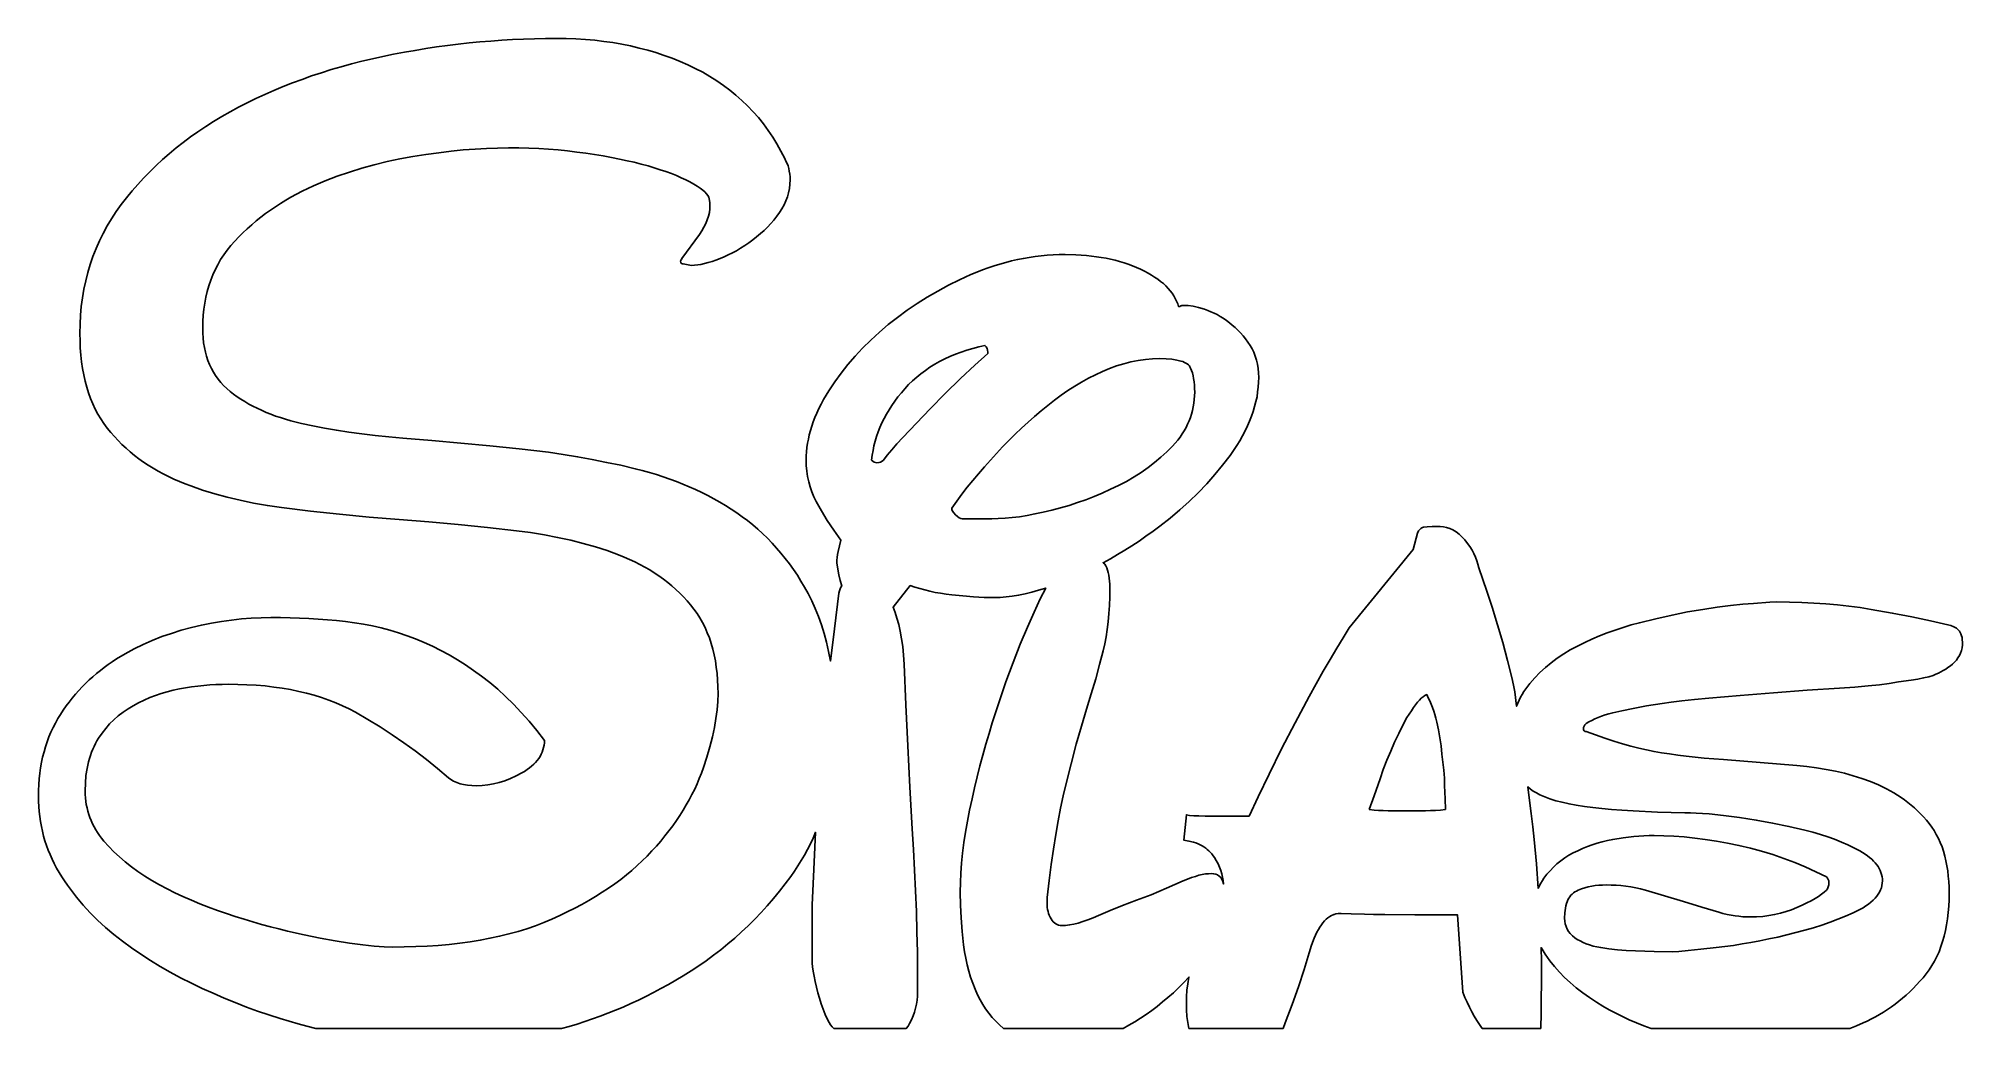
# Model space of a CAD drawing. Extents: x 37 to 159, y 19 to 82.
import ezdxf

# ---------------------------------------------------------------- set-up
doc = ezdxf.new("R2010")
doc.units = 0
doc.layers.add('CAMADA_1', color=18, linetype='CONTINUOUS')

msp = doc.modelspace()

# ---------------------------------------------------------------- linework, layer by layer
at = {"layer": 'CAMADA_1'}
for points in [[(54.46, 19.21), (53.9, 19.36), (53.34, 19.51), (52.2, 19.85), (51.48, 20.08), (50.77, 20.32), (50.06, 20.58), (49.35, 20.86), (48.65, 21.14), (47.95, 21.45), (47.26, 21.76), (46.57, 22.09), (45.89, 22.44), (45.23, 22.8), (44.59, 23.16), (43.97, 23.54), (43.36, 23.94), (42.78, 24.34), (42.21, 24.76), (41.66, 25.18), (41.13, 25.63), (40.63, 26.08), (40.16, 26.55), (39.71, 27.04), (39.29, 27.54), (38.9, 28.05), (38.71, 28.31), (38.53, 28.58), (38.36, 28.85), (38.19, 29.12), (38.03, 29.4), (37.88, 29.68), (37.74, 29.96), (37.61, 30.25), (37.5, 30.54), (37.39, 30.83), (37.29, 31.13), (37.2, 31.43), (37.13, 31.73), (37.06, 32.04), (37, 32.35), (36.96, 32.66), (36.92, 32.98), (36.9, 33.3), (36.88, 33.62), (36.88, 33.95), (36.88, 34.32), (36.9, 34.69), (36.93, 35.06), (36.96, 35.42), (37.01, 35.76), (37.07, 36.11), (37.14, 36.44), (37.23, 36.77), (37.32, 37.09), (37.42, 37.41), (37.54, 37.72), (37.66, 38.02), (37.8, 38.31), (37.95, 38.6), (38.1, 38.88), (38.27, 39.15), (38.45, 39.42), (38.63, 39.68), (38.82, 39.93), (39.02, 40.18), (39.22, 40.42), (39.43, 40.66), (39.64, 40.89), (39.86, 41.11), (40.09, 41.33), (40.32, 41.54), (40.55, 41.74), (40.8, 41.94), (41.05, 42.13), (41.3, 42.32), (41.56, 42.49), (41.83, 42.67), (42.38, 42.99), (42.94, 43.3), (43.51, 43.58), (44.09, 43.84), (44.69, 44.08), (45.31, 44.29), (45.93, 44.49), (46.57, 44.66), (47.21, 44.81), (47.85, 44.93), (48.49, 45.04), (49.12, 45.13), (49.75, 45.2), (50.37, 45.25), (50.99, 45.28), (51.61, 45.29), (52.22, 45.29), (52.83, 45.28), (53.43, 45.26), (54.02, 45.23), (54.61, 45.19), (55.2, 45.15), (55.78, 45.1), (56.35, 45.04), (56.92, 44.96), (57.48, 44.87), (58.05, 44.76), (58.6, 44.64), (59.16, 44.49), (59.71, 44.32), (60.25, 44.14), (60.79, 43.94), (61.33, 43.71), (61.87, 43.47), (62.4, 43.21), (62.92, 42.92), (63.44, 42.61), (63.96, 42.29), (64.47, 41.94), (64.98, 41.57), (65.49, 41.17), (66, 40.74), (66.5, 40.28), (67, 39.79), (67.49, 39.26), (67.99, 38.71), (68.48, 38.12), (68.96, 37.5), (68.96, 37.35), (68.94, 37.19), (68.91, 37.04), (68.87, 36.9), (68.82, 36.75), (68.76, 36.62), (68.69, 36.48), (68.6, 36.35), (68.51, 36.22), (68.4, 36.1), (68.28, 35.98), (68.15, 35.86), (68.01, 35.75), (67.86, 35.64), (67.7, 35.53), (67.52, 35.43), (67.16, 35.24), (66.81, 35.08), (66.45, 34.94), (66.09, 34.83), (65.73, 34.74), (65.37, 34.67), (65.01, 34.64), (64.65, 34.62), (64.36, 34.63), (64.09, 34.66), (63.84, 34.7), (63.61, 34.75), (63.4, 34.82), (63.2, 34.91), (63.03, 35.01), (62.87, 35.13), (62.18, 35.72), (61.48, 36.28), (60.77, 36.83), (60.04, 37.35), (59.3, 37.86), (58.54, 38.35), (57.77, 38.83), (56.98, 39.28), (56.58, 39.5), (56.16, 39.7), (55.73, 39.88), (55.29, 40.06), (54.83, 40.22), (54.36, 40.36), (53.87, 40.5), (53.38, 40.61), (52.86, 40.72), (52.34, 40.81), (51.8, 40.88), (51.25, 40.95), (50.68, 41), (50.1, 41.03), (49.51, 41.05), (48.9, 41.06), (48.52, 41.05), (48.13, 41.04), (47.75, 41.02), (47.36, 40.98), (46.98, 40.94), (46.59, 40.89), (46.2, 40.83), (45.81, 40.76), (45.42, 40.68), (45.04, 40.58), (44.66, 40.47), (44.3, 40.35), (43.93, 40.21), (43.58, 40.06), (43.23, 39.89), (42.89, 39.7), (42.56, 39.5), (42.24, 39.29), (41.94, 39.06), (41.66, 38.8), (41.39, 38.54), (41.14, 38.25), (40.91, 37.95), (40.69, 37.63), (40.58, 37.46), (40.49, 37.29), (40.4, 37.11), (40.32, 36.93), (40.24, 36.74), (40.17, 36.54), (40.11, 36.34), (40.05, 36.14), (40, 35.93), (39.96, 35.71), (39.89, 35.26), (39.85, 34.78), (39.84, 34.29), (39.84, 34.06), (39.86, 33.85), (39.88, 33.63), (39.91, 33.42), (39.96, 33.21), (40.01, 33.01), (40.07, 32.8), (40.14, 32.6), (40.22, 32.41), (40.3, 32.21), (40.4, 32.02), (40.51, 31.83), (40.62, 31.65), (40.75, 31.47), (40.88, 31.29), (41.03, 31.11), (41.33, 30.77), (41.66, 30.43), (42.01, 30.1), (42.38, 29.79), (42.77, 29.48), (43.18, 29.18), (43.62, 28.89), (44.07, 28.61), (44.55, 28.34), (45.03, 28.08), (45.53, 27.83), (46.04, 27.59), (46.57, 27.35), (47.11, 27.13), (47.66, 26.91), (48.22, 26.71), (48.79, 26.51), (49.36, 26.32), (49.92, 26.15), (50.48, 25.98), (51.03, 25.82), (51.58, 25.67), (52.12, 25.53), (52.67, 25.4), (53.72, 25.16), (54.73, 24.95), (55.69, 24.78), (56.6, 24.63), (57.44, 24.52), (58.17, 24.44), (58.79, 24.4), (59.31, 24.38), (60.07, 24.39), (60.8, 24.41), (61.53, 24.44), (62.23, 24.49), (62.92, 24.55), (63.59, 24.63), (64.25, 24.72), (64.89, 24.82), (65.51, 24.94), (66.12, 25.07), (66.71, 25.22), (67.29, 25.38), (67.85, 25.55), (68.39, 25.74), (68.92, 25.94), (69.43, 26.16), (69.93, 26.38), (70.41, 26.61), (70.88, 26.85), (71.33, 27.09), (71.78, 27.34), (72.21, 27.6), (72.62, 27.86), (73.03, 28.13), (73.42, 28.4), (73.8, 28.68), (74.16, 28.96), (74.51, 29.25), (74.85, 29.55), (75.17, 29.85), (75.48, 30.16), (75.78, 30.48), (76.07, 30.79), (76.34, 31.11), (76.6, 31.44), (76.86, 31.76), (77.1, 32.08), (77.33, 32.41), (77.55, 32.74), (77.76, 33.07), (77.96, 33.4), (78.14, 33.73), (78.32, 34.07), (78.49, 34.4), (78.64, 34.74), (78.78, 35.08), (78.92, 35.42), (79.04, 35.77), (79.26, 36.44), (79.45, 37.09), (79.61, 37.72), (79.74, 38.32), (79.84, 38.89), (79.91, 39.44), (79.96, 39.97), (79.97, 40.47), (79.96, 40.9), (79.94, 41.33), (79.91, 41.75), (79.86, 42.15), (79.8, 42.54), (79.73, 42.92), (79.64, 43.29), (79.54, 43.65), (79.42, 44), (79.29, 44.33), (79.15, 44.65), (78.99, 44.97), (78.82, 45.27), (78.64, 45.55), (78.44, 45.83), (78.23, 46.1), (78.01, 46.35), (77.78, 46.6), (77.55, 46.84), (77.3, 47.07), (77.04, 47.3), (76.78, 47.51), (76.51, 47.72), (76.22, 47.93), (75.93, 48.12), (75.64, 48.31), (75.33, 48.49), (75.01, 48.66), (74.69, 48.82), (74.35, 48.98), (74.01, 49.13), (73.66, 49.27), (72.94, 49.54), (72.19, 49.78), (71.42, 50), (70.63, 50.2), (69.8, 50.38), (68.96, 50.54), (68.08, 50.68), (67.19, 50.79), (65.36, 51), (63.5, 51.19), (61.63, 51.36), (59.74, 51.51), (57.84, 51.67), (55.97, 51.85), (54.12, 52.05), (52.29, 52.28), (51.39, 52.4), (50.52, 52.55), (49.67, 52.73), (48.85, 52.92), (48.05, 53.14), (47.28, 53.38), (46.53, 53.64), (46.17, 53.78), (45.81, 53.93), (45.46, 54.08), (45.12, 54.24), (44.78, 54.41), (44.46, 54.58), (44.14, 54.77), (43.84, 54.96), (43.54, 55.16), (43.25, 55.37), (42.97, 55.58), (42.69, 55.81), (42.43, 56.04), (42.17, 56.28), (41.93, 56.52), (41.69, 56.78), (41.46, 57.04), (41.24, 57.31), (41.03, 57.6), (40.83, 57.89), (40.65, 58.2), (40.48, 58.52), (40.32, 58.85), (40.18, 59.19), (40.05, 59.55), (39.94, 59.92), (39.83, 60.3), (39.75, 60.69), (39.67, 61.1), (39.61, 61.52), (39.56, 61.95), (39.53, 62.4), (39.51, 62.85), (39.5, 63.32), (39.51, 63.9), (39.54, 64.47), (39.59, 65.03), (39.67, 65.58), (39.76, 66.12), (39.87, 66.66), (40, 67.18), (40.16, 67.7), (40.33, 68.2), (40.53, 68.7), (40.74, 69.19), (40.98, 69.67), (41.23, 70.14), (41.51, 70.6), (41.81, 71.05), (42.13, 71.49), (42.46, 71.93), (42.81, 72.36), (43.17, 72.77), (43.54, 73.18), (43.93, 73.58), (44.33, 73.97), (44.74, 74.35), (45.16, 74.72), (45.6, 75.09), (46.05, 75.44), (46.51, 75.79), (46.99, 76.12), (47.48, 76.45), (47.98, 76.77), (48.5, 77.08), (49.03, 77.38), (49.56, 77.67), (50.11, 77.95), (50.67, 78.22), (51.24, 78.49), (51.81, 78.74), (52.39, 78.98), (52.99, 79.22), (53.59, 79.44), (54.2, 79.66), (54.82, 79.86), (55.44, 80.06), (56.08, 80.24), (56.73, 80.42), (57.38, 80.59), (58.05, 80.74), (58.72, 80.89), (59.4, 81.03), (60.08, 81.16), (60.76, 81.28), (61.44, 81.39), (62.12, 81.5), (62.81, 81.59), (63.49, 81.67), (64.18, 81.75), (64.87, 81.82), (65.56, 81.87), (66.25, 81.92), (66.94, 81.96), (67.64, 82), (68.33, 82.02), (69.03, 82.03), (69.73, 82.04), (70.35, 82.03), (70.96, 82.01), (71.56, 81.97), (72.15, 81.92), (72.73, 81.85), (73.31, 81.77), (73.87, 81.67), (74.42, 81.56), (74.97, 81.43), (75.51, 81.29), (76.03, 81.14), (76.55, 80.96), (77.06, 80.78), (77.56, 80.58), (78.05, 80.36), (78.53, 80.13), (79, 79.89), (79.45, 79.62), (79.89, 79.35), (80.31, 79.06), (80.72, 78.75), (81.11, 78.43), (81.49, 78.1), (81.85, 77.75), (82.2, 77.38), (82.53, 77.01), (82.85, 76.61), (83.15, 76.2), (83.44, 75.78), (83.71, 75.34), (83.96, 74.88), (84.2, 74.42), (84.28, 74.26), (84.35, 74.11), (84.41, 73.95), (84.46, 73.78), (84.49, 73.61), (84.52, 73.43), (84.54, 73.25), (84.54, 73.06), (84.53, 72.79), (84.5, 72.52), (84.45, 72.25), (84.37, 71.99), (84.28, 71.74), (84.16, 71.48), (84.02, 71.23), (83.86, 70.99), (83.69, 70.75), (83.5, 70.51), (83.31, 70.29), (83.1, 70.07), (82.89, 69.85), (82.66, 69.65), (82.42, 69.45), (82.17, 69.25), (81.92, 69.07), (81.66, 68.89), (81.4, 68.73), (81.14, 68.57), (80.89, 68.43), (80.62, 68.3), (80.36, 68.18), (80.1, 68.07), (79.84, 67.97), (79.59, 67.88), (79.35, 67.81), (79.11, 67.75), (78.89, 67.7), (78.68, 67.67), (78.47, 67.65), (78.28, 67.64), (77.77, 67.73), (77.69, 67.74), (77.64, 67.77), (77.61, 67.82), (77.6, 67.9), (77.61, 67.94), (77.62, 67.98), (77.65, 68.02), (77.68, 68.07), (78.79, 69.59), (78.94, 69.82), (79.08, 70.06), (79.2, 70.29), (79.29, 70.52), (79.37, 70.75), (79.42, 70.99), (79.45, 71.22), (79.46, 71.45), (79.46, 71.61), (79.44, 71.75), (79.41, 71.87), (79.38, 71.96), (79.32, 72.07), (79.24, 72.18), (79.13, 72.3), (79, 72.42), (78.84, 72.54), (78.65, 72.67), (78.43, 72.8), (78.19, 72.93), (77.93, 73.07), (77.64, 73.2), (77.34, 73.34), (77.02, 73.46), (76.67, 73.59), (76.31, 73.71), (75.93, 73.83), (75.53, 73.95), (75.1, 74.06), (74.66, 74.18), (74.2, 74.28), (73.72, 74.38), (73.21, 74.48), (72.69, 74.58), (71.59, 74.75), (71.01, 74.83), (70.42, 74.9), (69.83, 74.96), (69.22, 75.01), (68.6, 75.05), (67.97, 75.07), (67.33, 75.09), (66.68, 75.09), (65.99, 75.08), (65.28, 75.06), (64.56, 75.02), (63.81, 74.96), (63.04, 74.88), (62.26, 74.78), (61.45, 74.67), (60.62, 74.54), (59.79, 74.39), (58.98, 74.22), (58.17, 74.02), (57.38, 73.8), (56.59, 73.56), (55.82, 73.29), (55.06, 73), (54.32, 72.68), (53.95, 72.51), (53.59, 72.34), (53.24, 72.16), (52.89, 71.97), (52.56, 71.77), (52.23, 71.57), (51.9, 71.36), (51.59, 71.15), (51.28, 70.92), (50.98, 70.69), (50.68, 70.46), (50.4, 70.21), (50.12, 69.96), (49.84, 69.7), (49.58, 69.44), (49.32, 69.17), (49.08, 68.89), (48.85, 68.6), (48.63, 68.3), (48.43, 68), (48.25, 67.68), (48.08, 67.36), (47.93, 67.03), (47.8, 66.69), (47.68, 66.34), (47.58, 65.99), (47.49, 65.62), (47.42, 65.25), (47.36, 64.86), (47.32, 64.47), (47.3, 64.07), (47.29, 63.66), (47.3, 63.34), (47.32, 63.03), (47.35, 62.72), (47.4, 62.43), (47.46, 62.14), (47.53, 61.87), (47.62, 61.6), (47.72, 61.35), (47.84, 61.1), (47.97, 60.86), (48.11, 60.64), (48.27, 60.42), (48.44, 60.21), (48.62, 60.01), (48.82, 59.82), (49.03, 59.64), (49.25, 59.47), (49.48, 59.3), (49.71, 59.15), (49.96, 58.99), (50.21, 58.84), (50.48, 58.7), (50.75, 58.57), (51.03, 58.44), (51.31, 58.31), (51.61, 58.19), (51.91, 58.08), (52.22, 57.98), (52.54, 57.88), (52.87, 57.78), (53.21, 57.69), (53.56, 57.61), (54.27, 57.46), (55.01, 57.31), (55.77, 57.18), (56.56, 57.06), (57.38, 56.95), (58.22, 56.85), (59.09, 56.76), (59.99, 56.68), (61.82, 56.53), (63.65, 56.36), (65.5, 56.19), (67.36, 56), (68.29, 55.9), (69.21, 55.78), (70.14, 55.64), (71.06, 55.49), (71.98, 55.33), (72.9, 55.14), (73.81, 54.95), (74.72, 54.73), (75.17, 54.62), (75.62, 54.49), (76.06, 54.36), (76.49, 54.22), (76.91, 54.08), (77.33, 53.92), (77.74, 53.76), (78.15, 53.59), (78.55, 53.41), (78.94, 53.22), (79.33, 53.03), (79.71, 52.83), (80.08, 52.62), (80.44, 52.4), (80.8, 52.17), (81.16, 51.94), (81.5, 51.69), (81.84, 51.44), (82.17, 51.18), (82.49, 50.9), (82.8, 50.62), (83.1, 50.32), (83.4, 50.02), (83.68, 49.7), (83.96, 49.38), (84.23, 49.04), (84.5, 48.7), (84.75, 48.34), (85, 47.98), (85.23, 47.6), (85.46, 47.21), (85.69, 46.82), (85.92, 46.35), (86.14, 45.86), (86.35, 45.35), (86.53, 44.83), (86.7, 44.28), (86.85, 43.72), (86.98, 43.13), (87.1, 42.53), (87.35, 44.58), (87.64, 46.83), (87.67, 46.98), (87.71, 47.11), (87.76, 47.22), (87.83, 47.3), (87.72, 47.64), (87.63, 48), (87.56, 48.37), (87.51, 48.76), (87.51, 48.93), (87.53, 49.11), (87.55, 49.29), (87.59, 49.48), (87.76, 50.2), (87.31, 50.83), (86.9, 51.45), (86.53, 52.06), (86.19, 52.66), (86.04, 52.96), (85.92, 53.27), (85.81, 53.58), (85.72, 53.91), (85.65, 54.24), (85.6, 54.58), (85.57, 54.93), (85.56, 55.28), (85.56, 55.55), (85.58, 55.81), (85.61, 56.08), (85.65, 56.35), (85.7, 56.62), (85.76, 56.89), (85.83, 57.17), (85.92, 57.44), (86.01, 57.72), (86.12, 57.99), (86.24, 58.27), (86.37, 58.55), (86.51, 58.83), (86.66, 59.12), (86.82, 59.4), (87, 59.68), (87.37, 60.25), (87.77, 60.8), (88.2, 61.35), (88.66, 61.88), (89.14, 62.39), (89.66, 62.9), (90.2, 63.39), (90.76, 63.88), (91.36, 64.34), (91.97, 64.79), (92.59, 65.21), (93.24, 65.62), (93.91, 66.01), (94.59, 66.38), (95.29, 66.72), (96.01, 67.05), (96.38, 67.2), (96.75, 67.35), (97.11, 67.48), (97.48, 67.61), (97.85, 67.72), (98.22, 67.82), (98.59, 67.92), (98.97, 68), (99.34, 68.08), (99.71, 68.14), (100.09, 68.2), (100.47, 68.24), (100.84, 68.28), (101.22, 68.3), (101.6, 68.32), (101.98, 68.32), (102.67, 68.31), (103, 68.29), (103.33, 68.26), (103.65, 68.23), (103.97, 68.19), (104.27, 68.14), (104.58, 68.09), (104.87, 68.03), (105.16, 67.96), (105.44, 67.88), (105.72, 67.8), (105.99, 67.71), (106.26, 67.61), (106.51, 67.5), (106.77, 67.39), (107.01, 67.27), (107.24, 67.15), (107.46, 67.02), (107.66, 66.89), (107.86, 66.76), (108.04, 66.62), (108.21, 66.48), (108.36, 66.33), (108.51, 66.18), (108.64, 66.03), (108.76, 65.87), (108.87, 65.71), (108.97, 65.54), (109.05, 65.37), (109.12, 65.2), (109.18, 65.02), (109.25, 65.03), (109.31, 65.06), (109.34, 65.08), (109.38, 65.09), (109.52, 65.1), (109.79, 65.09), (110.1, 65.04), (110.45, 64.96), (110.83, 64.85), (111.03, 64.78), (111.23, 64.7), (111.43, 64.61), (111.62, 64.51), (111.82, 64.4), (112.01, 64.28), (112.21, 64.15), (112.4, 64), (112.58, 63.85), (112.76, 63.69), (112.94, 63.52), (113.11, 63.35), (113.27, 63.16), (113.42, 62.97), (113.57, 62.77), (113.71, 62.56), (113.84, 62.35), (113.95, 62.12), (114.04, 61.88), (114.12, 61.63), (114.18, 61.37), (114.22, 61.1), (114.25, 60.82), (114.26, 60.53), (114.25, 60.22), (114.23, 59.92), (114.19, 59.61), (114.15, 59.3), (114.08, 58.99), (114, 58.68), (113.91, 58.37), (113.8, 58.07), (113.68, 57.76), (113.55, 57.45), (113.4, 57.14), (113.23, 56.82), (113.06, 56.51), (112.87, 56.2), (112.66, 55.89), (112.44, 55.58), (111.97, 54.96), (111.48, 54.36), (110.96, 53.78), (110.42, 53.21), (109.85, 52.65), (109.26, 52.12), (108.64, 51.6), (107.99, 51.09), (107.56, 50.77), (107.11, 50.45), (106.67, 50.14), (106.22, 49.85), (105.77, 49.56), (105.31, 49.29), (104.86, 49.02), (104.39, 48.77), (104.49, 48.68), (104.56, 48.57), (104.62, 48.44), (104.67, 48.3), (104.72, 48.15), (104.75, 47.98), (104.78, 47.8), (104.8, 47.61), (104.81, 47.4), (104.81, 47.17), (104.81, 46.61), (104.79, 46.06), (104.76, 45.54), (104.71, 45.03), (104.65, 44.54), (104.58, 44.07), (104.49, 43.62), (104.39, 43.19), (104.17, 42.32), (103.92, 41.41), (103.64, 40.46), (103.33, 39.47), (103.01, 38.4), (102.69, 37.25), (102.36, 36.01), (102.02, 34.68), (101.85, 33.97), (101.69, 33.2), (101.54, 32.39), (101.39, 31.52), (101.24, 30.6), (101.1, 29.63), (100.97, 28.6), (100.84, 27.53), (100.84, 27.19), (100.84, 27.04), (100.85, 26.9), (100.87, 26.77), (100.9, 26.64), (100.93, 26.51), (100.98, 26.4), (101.03, 26.28), (101.09, 26.17), (101.16, 26.07), (101.23, 25.99), (101.3, 25.92), (101.39, 25.86), (101.47, 25.81), (101.57, 25.78), (101.66, 25.76), (101.77, 25.75), (102.01, 25.76), (102.26, 25.79), (102.53, 25.84), (102.81, 25.91), (103.11, 26), (103.43, 26.11), (103.75, 26.24), (104.09, 26.38), (104.83, 26.7), (105.63, 27.03), (106.5, 27.36), (107.44, 27.7), (108.41, 28.13), (109.47, 28.59), (109.74, 28.7), (109.99, 28.79), (110.24, 28.87), (110.47, 28.94), (110.68, 28.99), (110.88, 29.02), (111.07, 29.04), (111.25, 29.05), (111.4, 29.04), (111.53, 29.01), (111.65, 28.96), (111.76, 28.89), (111.85, 28.79), (111.93, 28.68), (111.99, 28.55), (112.03, 28.39), (112.01, 28.61), (111.97, 28.82), (111.92, 29.04), (111.85, 29.25), (111.77, 29.45), (111.68, 29.66), (111.57, 29.87), (111.45, 30.07), (111.37, 30.18), (111.29, 30.29), (111.2, 30.39), (111.1, 30.49), (111, 30.58), (110.9, 30.66), (110.78, 30.74), (110.67, 30.81), (110.54, 30.87), (110.41, 30.93), (110.27, 30.99), (110.13, 31.04), (109.83, 31.11), (109.5, 31.17), (109.67, 32.78), (109.87, 32.74), (110.14, 32.71), (110.46, 32.7), (110.86, 32.69), (113.65, 32.69), (114.22, 33.91), (114.92, 35.36), (115.71, 36.96), (116.57, 38.62), (117.46, 40.28), (117.9, 41.09), (118.35, 41.88), (118.79, 42.64), (119.21, 43.35), (119.61, 44.01), (120, 44.63), (124.06, 49.62), (124.32, 50.64), (124.4, 50.79), (124.5, 50.91), (124.55, 50.95), (124.6, 50.98), (124.65, 51.01), (124.7, 51.02), (124.94, 51.05), (125.25, 51.06), (125.76, 51.06), (125.97, 51.05), (126.17, 51.01), (126.37, 50.95), (126.57, 50.85), (126.77, 50.73), (126.96, 50.59), (127.14, 50.42), (127.32, 50.22), (127.49, 50), (127.65, 49.79), (127.79, 49.57), (127.91, 49.35), (128.01, 49.13), (128.09, 48.9), (128.16, 48.67), (128.21, 48.44), (128.72, 46.96), (129.06, 45.94), (129.4, 44.84), (129.73, 43.7), (130.03, 42.56), (130.3, 41.49), (130.41, 41.01), (130.5, 40.57), (130.61, 39.66), (130.69, 39.85), (130.77, 40.04), (130.87, 40.23), (130.97, 40.41), (131.08, 40.59), (131.2, 40.77), (131.33, 40.94), (131.46, 41.11), (131.77, 41.46), (132.09, 41.8), (132.44, 42.12), (132.8, 42.42), (133.19, 42.71), (133.6, 42.99), (134.02, 43.24), (134.47, 43.48), (134.93, 43.71), (135.39, 43.92), (135.87, 44.13), (136.36, 44.32), (136.86, 44.5), (137.36, 44.67), (137.88, 44.82), (138.4, 44.96), (139.45, 45.22), (140.47, 45.45), (141.46, 45.65), (142.42, 45.81), (143.34, 45.95), (144.18, 46.05), (144.95, 46.14), (145.64, 46.19), (146.67, 46.26), (147.12, 46.28), (147.92, 46.27), (148.7, 46.25), (149.47, 46.21), (150.22, 46.16), (150.96, 46.09), (151.69, 46.01), (152.4, 45.92), (153.09, 45.81), (154.43, 45.58), (155.68, 45.33), (156.86, 45.09), (157.96, 44.84), (158.16, 44.78), (158.34, 44.71), (158.5, 44.62), (158.64, 44.5), (158.7, 44.43), (158.75, 44.35), (158.79, 44.25), (158.83, 44.14), (158.86, 44.02), (158.87, 43.88), (158.89, 43.73), (158.89, 43.57), (158.86, 43.38), (158.82, 43.2), (158.76, 43.04), (158.69, 42.88), (158.6, 42.73), (158.5, 42.59), (158.39, 42.46), (158.26, 42.34), (158.12, 42.23), (157.97, 42.12), (157.83, 42.02), (157.67, 41.93), (157.52, 41.84), (157.36, 41.76), (157.2, 41.69), (157.03, 41.62), (156.75, 41.54), (156.42, 41.46), (156.05, 41.39), (155.63, 41.32), (154.84, 41.21), (154.23, 41.11), (153.63, 41.03), (152.9, 40.95), (152.06, 40.88), (151.1, 40.82), (149.04, 40.68), (146.91, 40.52), (144.8, 40.35), (142.8, 40.18), (141.89, 40.1), (141.09, 40.01), (140.41, 39.93), (139.84, 39.84), (138.85, 39.68), (138, 39.52), (137.29, 39.38), (136.71, 39.25), (136.46, 39.18), (136.22, 39.11), (135.99, 39.04), (135.78, 38.95), (135.57, 38.87), (135.38, 38.77), (135.19, 38.68), (135.02, 38.57), (134.94, 38.49), (134.89, 38.4), (134.86, 38.32), (134.85, 38.23), (134.86, 38.16), (134.89, 38.11), (134.94, 38.07), (135.02, 38.06), (135.62, 37.84), (136.21, 37.64), (136.77, 37.45), (137.32, 37.28), (137.85, 37.13), (138.37, 37), (138.86, 36.89), (139.33, 36.79), (139.81, 36.71), (140.31, 36.64), (140.83, 36.56), (141.37, 36.5), (142.51, 36.38), (143.74, 36.29), (148.39, 35.91), (149.02, 35.84), (149.64, 35.76), (150.24, 35.66), (150.83, 35.55), (151.4, 35.41), (151.96, 35.25), (152.51, 35.08), (153.05, 34.89), (153.31, 34.79), (153.57, 34.68), (153.82, 34.56), (154.06, 34.43), (154.31, 34.3), (154.54, 34.17), (154.77, 34.02), (155, 33.87), (155.22, 33.72), (155.43, 33.55), (155.64, 33.38), (155.84, 33.21), (156.04, 33.02), (156.23, 32.83), (156.42, 32.64), (156.6, 32.43), (156.78, 32.22), (156.94, 32), (157.09, 31.77), (157.23, 31.53), (157.36, 31.27), (157.48, 31.01), (157.59, 30.74), (157.68, 30.46), (157.77, 30.16), (157.84, 29.86), (157.9, 29.54), (157.95, 29.22), (157.99, 28.89), (158.02, 28.54), (158.04, 28.19), (158.04, 27.82), (158.04, 27.39), (158.02, 26.98), (157.99, 26.57), (157.94, 26.18), (157.88, 25.8), (157.81, 25.44), (157.73, 25.08), (157.63, 24.74), (157.52, 24.41), (157.4, 24.09), (157.26, 23.79), (157.12, 23.49), (156.95, 23.21), (156.78, 22.94), (156.59, 22.69), (156.39, 22.44), (156.18, 22.21), (155.97, 21.98), (155.76, 21.76), (155.54, 21.55), (155.31, 21.34), (155.08, 21.15), (154.85, 20.96), (154.62, 20.77), (154.38, 20.6), (154.13, 20.43), (153.88, 20.26), (153.63, 20.11), (153.38, 19.96), (153.12, 19.82), (152.85, 19.69), (152.58, 19.57), (152.16, 19.38), (151.74, 19.22), (139.15, 19.22), (138.68, 19.39), (138.21, 19.58), (137.76, 19.77), (137.32, 19.97), (136.9, 20.19), (136.48, 20.41), (136.08, 20.64), (135.69, 20.88), (135.24, 21.18), (134.81, 21.49), (134.4, 21.8), (134.02, 22.13), (133.66, 22.46), (133.33, 22.8), (133.02, 23.15), (132.73, 23.5), (132.57, 23.72), (132.42, 23.93), (132.29, 24.14), (132.17, 24.35), (132.19, 23.46), (132.19, 22.53), (132.18, 20.66), (132.17, 19.97), (132.15, 19.44), (132.14, 19.22), (128.43, 19.22), (128.26, 19.47), (128.09, 19.73), (127.92, 20), (127.77, 20.28), (127.62, 20.58), (127.47, 20.88), (127.33, 21.19), (127.2, 21.52), (126.86, 26.43), (124.15, 26.43), (122.25, 26.44), (121.54, 26.45), (120.97, 26.47), (120.12, 26.5), (119.49, 26.51), (119.3, 26.51), (119.15, 26.49), (119.05, 26.46), (119.01, 26.45), (118.98, 26.43), (118.87, 26.38), (118.76, 26.32), (118.65, 26.24), (118.54, 26.15), (118.43, 26.05), (118.33, 25.93), (118.23, 25.8), (118.14, 25.65), (118.04, 25.5), (117.95, 25.33), (117.86, 25.14), (117.78, 24.94), (117.61, 24.51), (117.46, 24.01), (117.14, 22.96), (116.78, 21.87), (116.38, 20.74), (115.94, 19.57), (115.8, 19.22), (109.83, 19.22), (109.76, 19.59), (109.71, 19.98), (109.68, 20.4), (109.67, 20.84), (109.68, 21.23), (109.71, 21.64), (109.76, 22.05), (109.83, 22.48), (109.52, 22.14), (109.19, 21.81), (108.85, 21.49), (108.5, 21.18), (108.16, 20.9), (107.82, 20.62), (107.48, 20.36), (107.12, 20.11), (106.77, 19.87), (106.4, 19.64), (106.03, 19.42), (105.66, 19.22), (98.07, 19.22), (97.82, 19.44), (97.58, 19.68), (97.35, 19.92), (97.14, 20.18), (96.94, 20.46), (96.76, 20.74), (96.59, 21.04), (96.43, 21.35), (96.27, 21.71), (96.12, 22.09), (95.99, 22.47), (95.87, 22.86), (95.77, 23.26), (95.68, 23.67), (95.6, 24.09), (95.54, 24.52), (95.45, 25.38), (95.39, 26.23), (95.35, 27.05), (95.33, 27.87), (95.34, 28.47), (95.37, 29.08), (95.42, 29.71), (95.48, 30.35), (95.56, 31.01), (95.67, 31.68), (95.79, 32.37), (95.92, 33.07), (96.08, 33.78), (96.24, 34.48), (96.41, 35.18), (96.58, 35.88), (96.76, 36.57), (96.96, 37.26), (97.16, 37.94), (97.36, 38.62), (97.79, 39.95), (98.23, 41.22), (98.68, 42.44), (99.14, 43.61), (99.59, 44.69), (100.01, 45.64), (100.4, 46.47), (100.75, 47.16), (100.3, 47.02), (99.87, 46.9), (99.44, 46.8), (99.03, 46.71), (98.63, 46.65), (98.24, 46.6), (97.86, 46.57), (97.5, 46.56), (96.85, 46.57), (96.18, 46.6), (95.5, 46.66), (94.79, 46.73), (94.43, 46.78), (94.08, 46.83), (93.74, 46.89), (93.41, 46.96), (93.09, 47.04), (92.77, 47.13), (92.46, 47.22), (92.16, 47.32), (91.07, 45.95), (91.2, 45.62), (91.32, 45.25), (91.43, 44.85), (91.53, 44.42), (91.61, 43.95), (91.68, 43.45), (91.74, 42.91), (91.78, 42.34), (91.88, 39.75), (92, 37.15), (92.13, 34.53), (92.29, 31.89), (92.37, 30.57), (92.44, 29.26), (92.5, 27.95), (92.55, 26.65), (92.58, 25.36), (92.61, 24.07), (92.63, 22.79), (92.63, 21.52), (92.62, 21.26), (92.6, 21.01), (92.56, 20.76), (92.5, 20.51), (92.43, 20.26), (92.35, 20.02), (92.24, 19.77), (92.12, 19.53), (92.02, 19.36), (91.91, 19.22), (87.32, 19.22), (87.21, 19.32), (87.11, 19.45), (87.01, 19.6), (86.92, 19.78), (86.77, 20.1), (86.64, 20.44), (86.52, 20.78), (86.41, 21.14), (86.31, 21.49), (86.22, 21.84), (86.14, 22.19), (86.07, 22.53), (86.01, 22.85), (85.97, 23.13), (85.95, 23.36), (85.94, 23.55), (85.94, 26.13), (85.95, 27.07), (85.98, 27.95), (86.07, 29.77), (86.16, 31.67), (86, 31.3), (85.83, 30.93), (85.64, 30.57), (85.45, 30.22), (85.25, 29.87), (85.04, 29.53), (84.82, 29.2), (84.58, 28.87), (84.23, 28.39), (83.86, 27.92), (83.48, 27.46), (83.09, 27.01), (82.7, 26.58), (82.3, 26.15), (81.88, 25.74), (81.46, 25.34), (81.03, 24.95), (80.59, 24.58), (80.14, 24.21), (79.69, 23.86), (79.22, 23.52), (78.75, 23.19), (78.26, 22.87), (77.77, 22.56), (77.3, 22.28), (76.83, 22.01), (76.35, 21.75), (75.88, 21.5), (75.4, 21.25), (74.92, 21.02), (74.44, 20.8), (73.96, 20.58), (73.47, 20.38), (72.99, 20.18), (72.5, 20), (72.01, 19.82), (71.52, 19.66), (71.03, 19.5), (70.54, 19.35), (70.04, 19.21)], [(89.71, 55.28), (89.79, 55.21), (89.88, 55.15), (89.96, 55.12), (90.05, 55.11), (90.17, 55.12), (90.28, 55.15), (90.38, 55.21), (90.47, 55.28), (90.7, 55.59), (90.99, 55.94), (91.32, 56.31), (91.7, 56.72), (93.43, 58.54), (94.37, 59.5), (95.34, 60.45), (96.26, 61.31), (97.07, 62.05), (97.07, 62.14), (97.06, 62.26), (97.03, 62.37), (96.98, 62.47), (96.9, 62.56), (96.51, 62.47), (96.12, 62.37), (95.74, 62.26), (95.38, 62.14), (95.02, 62), (94.68, 61.86), (94.35, 61.7), (94.02, 61.54), (93.71, 61.36), (93.41, 61.17), (93.12, 60.97), (92.84, 60.76), (92.57, 60.54), (92.31, 60.31), (92.06, 60.07), (91.82, 59.81), (91.6, 59.55), (91.38, 59.29), (91.18, 59.02), (90.99, 58.75), (90.82, 58.48), (90.65, 58.2), (90.5, 57.92), (90.36, 57.64), (90.24, 57.36), (90.12, 57.07), (90.02, 56.78), (89.93, 56.49), (89.86, 56.19), (89.8, 55.89), (89.74, 55.59)], [(94.79, 52.23), (94.8, 52.14), (94.85, 52.04), (94.93, 51.93), (95.04, 51.81), (95.16, 51.7), (95.27, 51.62), (95.37, 51.57), (95.46, 51.56), (97.33, 51.56), (97.74, 51.57), (98.17, 51.59), (98.62, 51.63), (99.08, 51.69), (99.57, 51.77), (100.07, 51.87), (100.6, 51.98), (101.14, 52.11), (101.68, 52.25), (102.23, 52.41), (102.76, 52.59), (103.29, 52.77), (103.82, 52.98), (104.34, 53.19), (104.86, 53.43), (105.37, 53.67), (105.87, 53.93), (106.35, 54.21), (106.8, 54.5), (107.24, 54.81), (107.66, 55.13), (108.06, 55.46), (108.44, 55.81), (108.8, 56.17), (108.97, 56.36), (109.13, 56.55), (109.27, 56.74), (109.41, 56.94), (109.53, 57.14), (109.65, 57.35), (109.75, 57.56), (109.85, 57.77), (109.93, 57.99), (110, 58.2), (110.06, 58.43), (110.11, 58.66), (110.15, 58.89), (110.17, 59.12), (110.19, 59.36), (110.2, 59.6), (110.19, 59.83), (110.18, 60.04), (110.16, 60.25), (110.13, 60.45), (110.1, 60.63), (110.05, 60.81), (110, 60.97), (109.94, 61.12), (109.9, 61.2), (109.86, 61.26), (109.8, 61.33), (109.72, 61.38), (109.64, 61.44), (109.55, 61.48), (109.44, 61.53), (109.33, 61.57), (109.06, 61.63), (108.75, 61.68), (108.39, 61.71), (107.99, 61.72), (107.53, 61.7), (107.07, 61.67), (106.61, 61.6), (106.15, 61.52), (105.7, 61.4), (105.25, 61.26), (104.8, 61.1), (104.35, 60.91), (103.91, 60.7), (103.47, 60.48), (103.03, 60.23), (102.6, 59.97), (102.16, 59.69), (101.73, 59.4), (101.31, 59.08), (100.88, 58.75), (100.46, 58.41), (100.04, 58.05), (99.63, 57.69), (99.22, 57.31), (98.82, 56.93), (98.41, 56.53), (98.02, 56.12), (97.62, 55.71), (97.24, 55.28), (96.86, 54.85), (96.49, 54.42), (96.13, 53.99), (95.78, 53.56), (95.44, 53.12), (95.11, 52.68)], [(121.27, 33.12), (121.57, 33.08), (121.86, 33.05), (122.16, 33.04), (122.46, 33.03), (124.83, 33.03), (125.16, 33.04), (125.48, 33.05), (125.79, 33.08), (126.1, 33.12), (126.09, 33.79), (126.05, 34.64), (126.03, 35.11), (125.99, 35.6), (125.94, 36.11), (125.88, 36.63), (125.82, 37.15), (125.74, 37.67), (125.65, 38.17), (125.55, 38.66), (125.49, 38.9), (125.43, 39.13), (125.36, 39.36), (125.28, 39.58), (125.2, 39.8), (125.11, 40), (125.01, 40.2), (124.91, 40.4), (124.8, 40.34), (124.69, 40.27), (124.57, 40.17), (124.46, 40.06), (124.33, 39.92), (124.2, 39.76), (124.07, 39.58), (123.94, 39.38), (123.66, 38.94), (123.4, 38.46), (123.14, 37.94), (122.88, 37.39), (122.63, 36.82), (122.39, 36.24), (122.16, 35.65), (121.95, 35.06), (121.57, 33.98)], [(131.99, 28.11), (131.87, 29.66), (131.73, 31.21), (131.64, 32.02), (131.54, 32.85), (131.43, 33.68), (131.32, 34.54), (131.49, 34.4), (131.67, 34.28), (131.88, 34.16), (132.09, 34.04), (132.4, 33.91), (132.73, 33.79), (133.1, 33.67), (133.5, 33.57), (133.94, 33.47), (134.4, 33.38), (134.91, 33.31), (135.44, 33.24), (136.01, 33.18), (136.63, 33.12), (137.29, 33.07), (138, 33.03), (139.55, 32.95), (141.28, 32.9), (141.63, 32.9), (142.01, 32.88), (142.4, 32.86), (142.83, 32.83), (143.74, 32.73), (144.75, 32.6), (145.81, 32.44), (146.85, 32.25), (147.88, 32.04), (148.9, 31.8), (149.4, 31.67), (149.88, 31.53), (150.34, 31.38), (150.78, 31.22), (151.21, 31.05), (151.62, 30.87), (152, 30.68), (152.37, 30.49), (152.55, 30.39), (152.71, 30.28), (152.86, 30.17), (153, 30.07), (153.13, 29.96), (153.25, 29.84), (153.36, 29.73), (153.45, 29.61), (153.54, 29.49), (153.61, 29.37), (153.67, 29.24), (153.72, 29.11), (153.76, 28.98), (153.79, 28.85), (153.81, 28.72), (153.81, 28.58), (153.8, 28.44), (153.78, 28.29), (153.75, 28.15), (153.69, 28.01), (153.63, 27.87), (153.55, 27.74), (153.45, 27.61), (153.35, 27.48), (153.22, 27.36), (153.08, 27.23), (152.93, 27.11), (152.76, 26.99), (152.58, 26.88), (152.38, 26.77), (152.17, 26.66), (151.95, 26.55), (151.48, 26.34), (150.99, 26.15), (150.49, 25.96), (149.97, 25.78), (149.44, 25.61), (148.89, 25.45), (148.33, 25.3), (147.76, 25.15), (147.18, 25.02), (146.6, 24.9), (146.04, 24.78), (145.47, 24.68), (144.91, 24.58), (144.36, 24.49), (143.81, 24.42), (143.27, 24.35), (142.29, 24.24), (141.5, 24.16), (140.91, 24.11), (140.52, 24.09), (139.33, 24.11), (138.15, 24.14), (137.57, 24.17), (137.01, 24.21), (136.47, 24.27), (135.95, 24.35), (135.7, 24.4), (135.46, 24.45), (135.24, 24.52), (135.03, 24.59), (134.83, 24.68), (134.64, 24.77), (134.46, 24.87), (134.3, 24.98), (134.15, 25.1), (134.02, 25.24), (133.91, 25.37), (133.82, 25.52), (133.75, 25.68), (133.7, 25.85), (133.67, 26.03), (133.66, 26.21), (133.67, 26.55), (133.69, 26.71), (133.71, 26.86), (133.74, 27), (133.78, 27.14), (133.82, 27.26), (133.87, 27.38), (133.93, 27.48), (133.99, 27.58), (134.06, 27.67), (134.14, 27.75), (134.22, 27.82), (134.31, 27.89), (134.41, 27.94), (134.51, 27.99), (134.72, 28.07), (134.94, 28.14), (135.15, 28.2), (135.38, 28.24), (135.6, 28.28), (135.83, 28.31), (136.05, 28.32), (136.29, 28.33), (136.6, 28.32), (136.92, 28.31), (137.23, 28.28), (137.55, 28.24), (137.86, 28.2), (138.17, 28.14), (138.48, 28.07), (138.78, 27.99), (140, 27.64), (141.2, 27.27), (142.35, 26.91), (143.44, 26.59), (143.7, 26.52), (143.96, 26.46), (144.22, 26.41), (144.47, 26.37), (144.71, 26.34), (144.96, 26.31), (145.19, 26.3), (145.43, 26.3), (145.83, 26.31), (146.22, 26.33), (146.6, 26.38), (146.97, 26.44), (147.34, 26.53), (147.7, 26.63), (148.05, 26.75), (148.39, 26.89), (148.72, 27.04), (149.02, 27.18), (149.29, 27.32), (149.54, 27.46), (149.76, 27.6), (149.95, 27.73), (150.11, 27.86), (150.26, 27.99), (150.33, 28.08), (150.38, 28.2), (150.41, 28.34), (150.42, 28.5), (150.41, 28.58), (150.38, 28.67), (150.33, 28.75), (150.26, 28.84), (149.59, 29.16), (148.92, 29.47), (148.25, 29.75), (147.56, 30.01), (146.86, 30.25), (146.15, 30.46), (145.44, 30.66), (144.71, 30.83), (143.99, 30.97), (143.28, 31.1), (142.58, 31.21), (141.91, 31.3), (141.24, 31.37), (140.59, 31.42), (139.95, 31.45), (139.33, 31.46), (139.01, 31.46), (138.69, 31.44), (138.37, 31.42), (138.04, 31.4), (137.71, 31.36), (137.38, 31.32), (136.71, 31.21), (136.37, 31.14), (136.04, 31.06), (135.72, 30.97), (135.41, 30.87), (135.1, 30.76), (134.8, 30.64), (134.5, 30.5), (134.21, 30.36), (133.93, 30.21), (133.67, 30.04), (133.41, 29.86), (133.17, 29.66), (132.95, 29.45), (132.74, 29.23), (132.54, 29), (132.35, 28.75), (132.25, 28.6), (132.15, 28.44), (132.07, 28.28)]]:
    msp.add_lwpolyline(points, close=True, dxfattribs=at)

doc.saveas('drawing.dxf')
